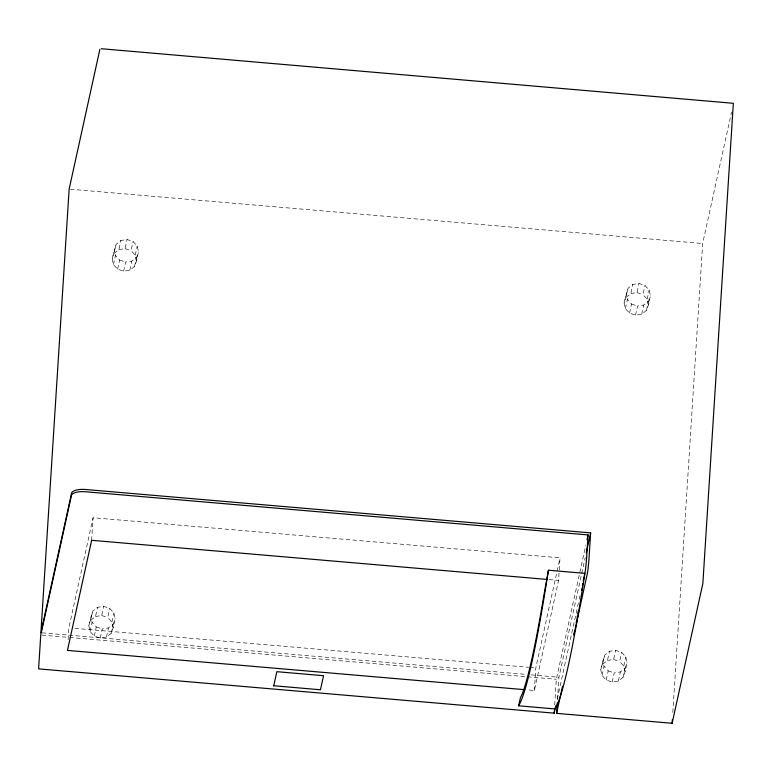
<?xml version="1.0" encoding="UTF-8"?>
<svg xmlns="http://www.w3.org/2000/svg" width="772" height="772" viewBox="0 0 772 772"><rect width="100%" height="100%" fill="white"/><g stroke="black" fill="none" stroke-linecap="round" stroke-linejoin="round"><path stroke-width="0.58" stroke-dasharray="3.86 2.9" d="M68.119 639.708L68.872 627.819L93.084 517.732L560.018 557.838L558.581 580.409L534.378 690.506L527.17 689.888M91.646 540.303L93.084 517.732M534.378 690.506L535.816 667.934L560.018 557.838M554.692 704.981L556.332 679.283L585.745 545.495M557.5 699.374L558.909 677.237L585.224 557.529M672.817 712.459L702.665 243.527L731.595 111.969M112.181 258.871L116.176 244.232L120.886 240.478L127.062 239.494L133.054 241.52L137.233 246.036L138.506 251.826L136.499 260.955L134.511 266.465L129.792 270.21L123.616 271.204L117.633 269.167L113.445 264.651L112.181 258.871L116.176 244.232M113.445 264.651L115.453 255.513L114.188 249.732M114.169 253.361L118.878 249.617L120.886 240.478M117.633 269.167L119.641 260.029L115.453 255.513M118.878 249.617L125.054 248.623L127.062 239.494M123.616 271.204L125.633 262.065L131.809 261.071L136.519 257.327L138.506 251.826M136.499 260.955L135.225 255.175L131.037 250.659L133.054 241.52M129.792 270.21L131.809 261.071M135.225 255.175L137.233 246.036M134.511 266.465L136.519 257.327M88.828 625.745L92.823 611.096L97.533 607.352L103.709 606.358L109.692 608.394L113.88 612.91L115.153 618.69L113.146 627.829L111.158 633.329L106.439 637.083L100.264 638.077L94.281 636.041L90.092 631.525L88.828 625.745L92.823 611.096M90.092 631.525L92.1 622.386L90.835 616.606M90.816 620.234L95.525 616.49L97.533 607.352M94.281 636.041L96.288 626.903L92.1 622.386M95.525 616.49L101.701 615.496L103.709 606.358M100.264 638.077L102.271 628.939L108.447 627.945L113.166 624.201L115.153 618.69M113.146 627.829L111.872 622.049L107.684 617.532L109.692 608.394M106.439 637.083L108.447 627.945M111.872 622.049L113.88 612.91M111.158 633.329L113.166 624.201M624.104 302.836L628.099 288.197L632.818 284.453L638.994 283.459L644.977 285.495L649.165 290.011L650.429 295.792L648.422 304.93L646.434 310.431L641.725 314.185L635.549 315.169L629.566 313.142L625.378 308.626L624.104 302.836L628.099 288.197M625.378 308.626L627.385 299.488L626.111 293.707M626.092 297.336L630.811 293.592L632.818 284.453M629.566 313.142L631.573 304.004L627.385 299.488M630.811 293.592L636.987 292.598L638.994 283.459M635.549 315.169L637.556 306.04L643.732 305.046L648.441 301.302L650.429 295.792M648.422 304.93L647.158 299.15L642.97 294.634L644.977 285.495M641.725 314.185L643.732 305.046M557.278 699.056L578.971 600.384M579.222 599.207L580.004 595.685M647.158 299.15L649.165 290.011M646.434 310.431L648.441 301.302M600.751 669.71L604.746 655.071L609.465 651.317L615.641 650.333L621.624 652.369L625.812 656.875L627.076 662.666L625.069 671.804L623.081 677.305L618.372 681.058L612.196 682.043L606.203 680.007L602.015 675.5L600.751 669.71L604.746 655.071M602.015 675.5L604.032 666.361L602.758 660.571M602.739 664.209L607.448 660.456L609.465 651.317M606.203 680.007L608.22 670.878L604.032 666.361M607.448 660.456L613.624 659.471L615.641 650.333M612.196 682.043L614.203 672.904L620.379 671.92L625.088 668.166L627.076 662.666M625.069 671.804L623.795 666.014L619.617 661.498L621.624 652.369M618.372 681.058L620.379 671.92M623.795 666.014L625.812 656.875M623.081 677.305L625.088 668.166M70.339 189.217L702.665 243.527M548.979 579.589L558.581 580.409M74.874 628.34L528.608 667.307M529.814 667.413L535.816 667.934M42.103 632.847L526.533 674.458M531.329 674.873L558.909 677.237M41.958 635.105L68.399 637.373M69.596 637.479L526.282 676.706M527.488 676.812L556.332 679.283M636.987 292.598L642.97 294.634M631.573 304.004L637.556 306.04M125.054 248.623L131.037 250.659M119.641 260.029L125.633 262.065M613.624 659.471L619.617 661.498M608.22 670.878L614.203 672.904M101.701 615.496L107.684 617.532M96.288 626.903L102.271 628.939"/><path stroke-width="1.16" d="M273.732 685.922L276.83 671.688L323.555 675.703L320.457 689.772L273.742 685.758M584.906 573.364L548.429 570.228A656.567 35.406 -85.1 0 1 518.62 705.801L555.097 708.947A656.567 35.406 -85.1 0 0 584.906 573.355A12.902 0.695 -85.1 0 0 586.633 557.509L588.071 534.928L84.65 491.696A12.902 4.883 3.6 0 0 71.487 495.219L40.752 634.999L38.6 668.87L554.171 713.154L554.325 710.819M101.277 48.723L733.342 103.303L702.858 583.497L672.122 723.287L556.602 713.357L557.278 702.877M99.877 49.331L69.142 189.111L40.897 632.741L71.632 492.961A12.902 4.883 3.6 0 1 84.795 489.438L590.648 532.883L589.065 557.722A12.902 0.695 -85.1 0 1 587.338 573.577L573.914 634.661M672.122 723.287L672.354 719.678M581.712 590.377L582.078 588.1M582.445 585.813L582.812 583.526M518.62 705.82L520.347 697.936L522.007 694.424A651.587 35.136 -85.1 0 0 544.318 592.954L548.429 570.228M587.038 539.628L588.071 534.928M586.257 552.839L590.648 532.883M554.171 713.154L555.84 705.569M583.178 581.248L584.665 574.493M556.602 713.357L562.547 686.347M546.576 579.386L91.646 540.303L67.444 650.4L524.777 689.686M578.209 611.318A651.587 35.136 -85.1 0 1 577.813 613.576M577.427 615.795A651.587 35.136 -85.1 0 1 577.031 618.005M576.645 620.177A651.587 35.136 -85.1 0 1 576.221 622.56M574.31 632.886A651.587 35.136 -85.1 0 1 573.885 635.095"/></g></svg>
